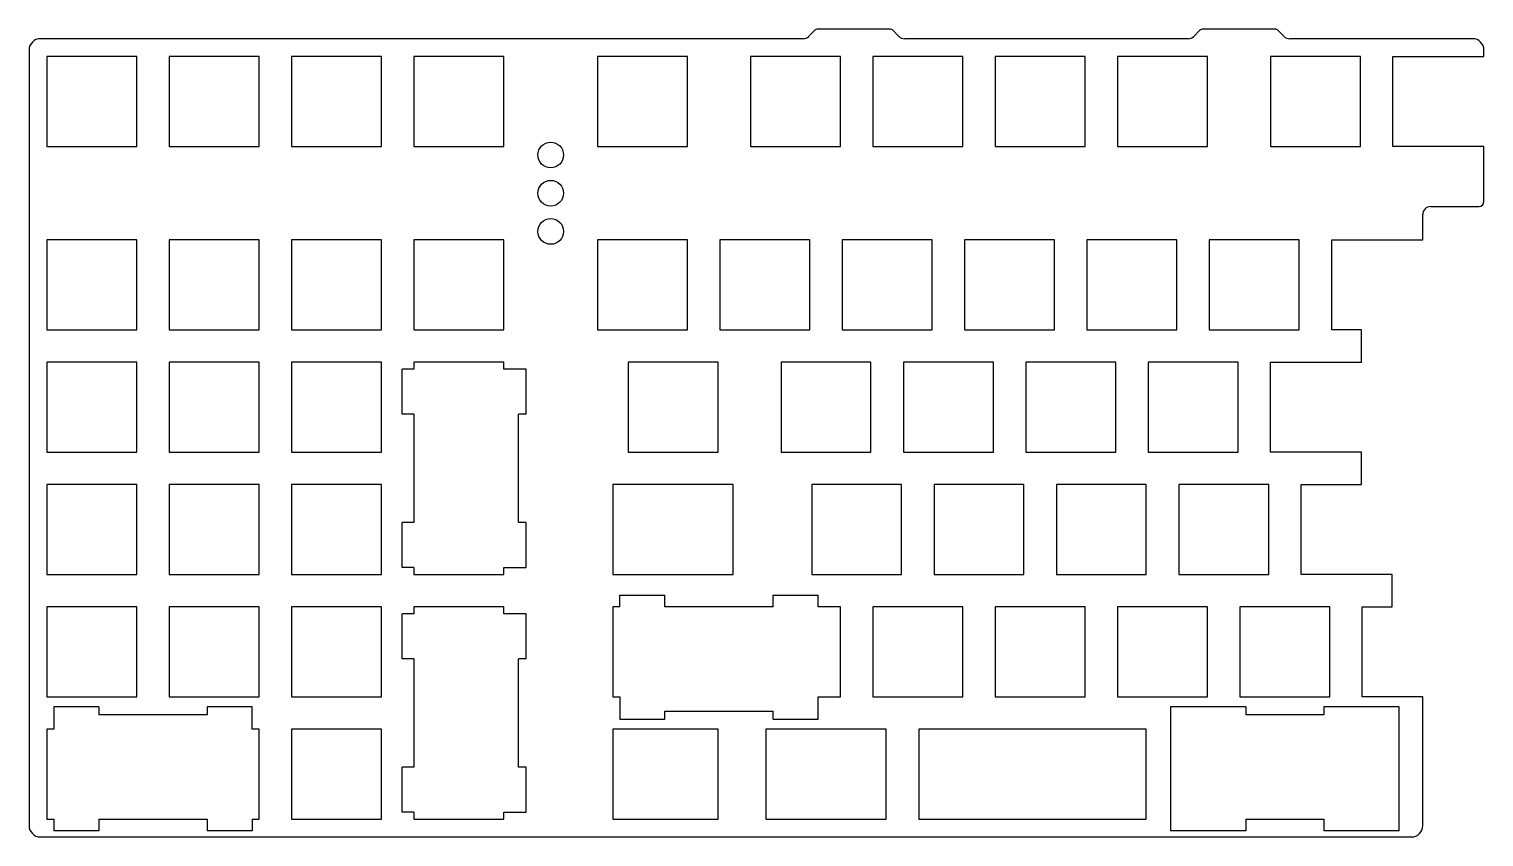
# Model space of a CAD drawing. Header units: millimetres. Extents: x -2 to 225, y -123 to 3.
import ezdxf

# ---------------------------------------------------------------- set-up
doc = ezdxf.new("R2010")
doc.units = ezdxf.units.MM

msp = doc.modelspace()

# ---------------------------------------------------------------- linework, layer by layer
at = {"color": 7, "linetype": 'Continuous', "lineweight": 25}
for p, q in [((120.54, 3.03), (119.62, 2.12)), ((132.24, 3.25), (121.07, 3.25)), ((133.68, 2.12), (132.77, 3.03)), ((180.49, 3.03), (179.57, 2.12)), ((192.19, 3.25), (181.02, 3.25)), ((193.63, 2.12), (192.72, 3.03)), ((-1.75, 0), (-1.75, -120.83)), ((118.74, 1.75), (0, 1.75)), ((178.69, 1.75), (134.57, 1.75)), ((223, 1.75), (194.52, 1.75)), ((224.75, -1.02), (224.75, 0)), ((15.03, -1.02), (1.02, -1.02)), ((1.02, -1.02), (1.02, -15.03)), ((15.03, -15.03), (15.03, -1.02)), ((34.08, -1.02), (20.07, -1.02)), ((20.07, -1.02), (20.07, -15.03)), ((34.08, -15.03), (34.08, -1.02)), ((53.12, -1.02), (39.12, -1.02)), ((39.12, -1.02), (39.12, -15.03)), ((53.12, -15.03), (53.12, -1.02)), ((72.17, -1.02), (58.17, -1.02)), ((58.17, -1.02), (58.17, -15.03)), ((72.17, -15.03), (72.17, -1.02)), ((100.75, -1.02), (86.75, -1.02)), ((86.75, -1.02), (86.75, -15.03)), ((100.75, -15.03), (100.75, -1.02)), ((124.56, -1.02), (110.56, -1.02)), ((110.56, -1.02), (110.56, -15.03)), ((124.56, -15.03), (124.56, -1.02)), ((143.61, -1.02), (129.61, -1.02)), ((129.61, -1.02), (129.61, -15.03)), ((143.61, -15.03), (143.61, -1.02)), ((162.66, -1.02), (148.66, -1.02)), ((148.66, -1.02), (148.66, -15.03)), ((162.66, -15.03), (162.66, -1.02)), ((181.71, -1.02), (167.71, -1.02)), ((167.71, -1.02), (167.71, -15.03)), ((181.71, -15.03), (181.71, -1.02)), ((205.53, -1.02), (191.53, -1.02)), ((191.53, -1.02), (191.53, -15.03)), ((205.53, -15.03), (205.53, -1.02)), ((210.57, -1.02), (224.75, -1.02)), ((210.57, -15.03), (210.57, -1.02)), ((1.02, -15.03), (15.03, -15.03)), ((20.07, -15.03), (34.08, -15.03)), ((39.12, -15.03), (53.12, -15.03)), ((58.17, -15.03), (72.17, -15.03)), ((86.75, -15.03), (100.75, -15.03)), ((110.56, -15.03), (124.56, -15.03)), ((129.61, -15.03), (143.61, -15.03)), ((148.66, -15.03), (162.66, -15.03)), ((167.71, -15.03), (181.71, -15.03)), ((191.53, -15.03), (205.53, -15.03)), ((224.75, -15.03), (210.57, -15.03)), ((224.75, -23.65), (224.75, -15.03)), ((216.47, -24.4), (224, -24.4)), ((215.22, -29.6), (215.22, -25.65)), ((15.03, -29.6), (1.02, -29.6)), ((1.02, -29.6), (1.02, -43.6)), ((15.03, -43.6), (15.03, -29.6)), ((34.08, -29.6), (20.07, -29.6)), ((20.07, -29.6), (20.07, -43.6)), ((34.08, -43.6), (34.08, -29.6)), ((53.12, -29.6), (39.12, -29.6)), ((39.12, -29.6), (39.12, -43.6)), ((53.12, -43.6), (53.12, -29.6)), ((72.17, -29.6), (58.17, -29.6)), ((58.17, -29.6), (58.17, -43.6)), ((72.17, -43.6), (72.17, -29.6)), ((100.75, -29.6), (86.75, -29.6)), ((86.75, -29.6), (86.75, -43.6)), ((100.75, -43.6), (100.75, -29.6)), ((119.8, -29.6), (105.8, -29.6)), ((105.8, -29.6), (105.8, -43.6)), ((119.8, -43.6), (119.8, -29.6)), ((138.85, -29.6), (124.85, -29.6)), ((124.85, -29.6), (124.85, -43.6)), ((138.85, -43.6), (138.85, -29.6)), ((157.9, -29.6), (143.9, -29.6)), ((143.9, -29.6), (143.9, -43.6)), ((157.9, -43.6), (157.9, -29.6)), ((176.95, -29.6), (162.95, -29.6)), ((162.95, -29.6), (162.95, -43.6)), ((176.95, -43.6), (176.95, -29.6)), ((196, -29.6), (182, -29.6)), ((182, -29.6), (182, -43.6)), ((196, -43.6), (196, -29.6)), ((201.05, -29.6), (215.22, -29.6)), ((201.05, -43.6), (201.05, -29.6)), ((1.02, -43.6), (15.03, -43.6)), ((20.07, -43.6), (34.08, -43.6)), ((39.12, -43.6), (53.12, -43.6)), ((58.17, -43.6), (72.17, -43.6)), ((86.75, -43.6), (100.75, -43.6)), ((105.8, -43.6), (119.8, -43.6)), ((124.85, -43.6), (138.85, -43.6)), ((143.9, -43.6), (157.9, -43.6)), ((162.95, -43.6), (176.95, -43.6)), ((182, -43.6), (196, -43.6)), ((205.7, -43.6), (201.05, -43.6)), ((205.7, -48.65), (205.7, -43.6)), ((15.03, -48.65), (1.02, -48.65)), ((1.02, -48.65), (1.02, -62.65)), ((15.03, -62.65), (15.03, -48.65)), ((34.08, -48.65), (20.07, -48.65)), ((20.07, -48.65), (20.07, -62.65)), ((34.08, -62.65), (34.08, -48.65)), ((53.12, -48.65), (39.12, -48.65)), ((39.12, -48.65), (39.12, -62.65)), ((53.12, -62.65), (53.12, -48.65)), ((58.17, -49.74), (56.35, -49.74)), ((56.35, -56.74), (56.35, -49.74)), ((72.17, -48.65), (58.17, -48.65)), ((58.17, -48.65), (58.17, -49.74)), ((72.17, -49.74), (72.17, -48.65)), ((75.65, -49.74), (72.17, -49.74)), ((75.65, -56.74), (75.65, -49.74)), ((105.51, -48.65), (91.51, -48.65)), ((91.51, -48.65), (91.51, -62.65)), ((105.51, -62.65), (105.51, -48.65)), ((129.32, -48.65), (115.33, -48.65)), ((115.33, -48.65), (115.33, -62.65)), ((129.32, -62.65), (129.32, -48.65)), ((148.38, -48.65), (134.38, -48.65)), ((134.38, -48.65), (134.38, -62.65)), ((148.38, -62.65), (148.38, -48.65)), ((167.43, -48.65), (153.43, -48.65)), ((153.43, -48.65), (153.43, -62.65)), ((167.43, -62.65), (167.43, -48.65)), ((186.47, -48.65), (172.47, -48.65)), ((172.47, -48.65), (172.47, -62.65)), ((186.47, -62.65), (186.47, -48.65)), ((191.53, -48.65), (205.7, -48.65)), ((191.53, -62.65), (191.53, -48.65)), ((58.17, -56.74), (56.35, -56.74)), ((58.17, -56.74), (58.17, -73.61)), ((74.42, -73.61), (74.42, -56.74)), ((75.65, -56.74), (74.42, -56.74)), ((1.02, -62.65), (15.03, -62.65)), ((20.07, -62.65), (34.08, -62.65)), ((39.12, -62.65), (53.12, -62.65)), ((91.51, -62.65), (105.51, -62.65)), ((115.33, -62.65), (129.32, -62.65)), ((134.38, -62.65), (148.38, -62.65)), ((153.43, -62.65), (167.43, -62.65)), ((172.47, -62.65), (186.47, -62.65)), ((205.7, -62.65), (191.53, -62.65)), ((205.7, -67.7), (205.7, -62.65)), ((15.03, -67.7), (1.02, -67.7)), ((1.02, -67.7), (1.02, -81.7)), ((15.03, -81.7), (15.03, -67.7)), ((34.08, -67.7), (20.07, -67.7)), ((20.07, -67.7), (20.07, -81.7)), ((34.08, -81.7), (34.08, -67.7)), ((53.12, -67.7), (39.12, -67.7)), ((39.12, -67.7), (39.12, -81.7)), ((53.12, -81.7), (53.12, -67.7)), ((107.89, -67.7), (89.13, -67.7)), ((89.13, -67.7), (89.13, -81.7)), ((107.89, -81.7), (107.89, -67.7)), ((134.09, -67.7), (120.09, -67.7)), ((120.09, -67.7), (120.09, -81.7)), ((134.09, -81.7), (134.09, -67.7)), ((153.14, -67.7), (139.14, -67.7)), ((139.14, -67.7), (139.14, -81.7)), ((153.14, -81.7), (153.14, -67.7)), ((172.19, -67.7), (158.19, -67.7)), ((158.19, -67.7), (158.19, -81.7)), ((172.19, -81.7), (172.19, -67.7)), ((191.24, -67.7), (177.24, -67.7)), ((177.24, -67.7), (177.24, -81.7)), ((191.24, -81.7), (191.24, -67.7)), ((196.29, -67.7), (205.7, -67.7)), ((196.29, -81.7), (196.29, -67.7)), ((58.17, -73.61), (56.35, -73.61)), ((56.35, -80.61), (56.35, -73.61)), ((75.65, -73.61), (74.42, -73.61)), ((75.65, -80.61), (75.65, -73.61)), ((58.17, -80.61), (56.35, -80.61)), ((58.17, -80.61), (58.17, -81.7)), ((72.17, -81.7), (72.17, -80.61)), ((72.17, -80.61), (75.65, -80.61)), ((1.02, -81.7), (15.03, -81.7)), ((20.07, -81.7), (34.08, -81.7)), ((39.12, -81.7), (53.12, -81.7)), ((58.17, -81.7), (72.17, -81.7)), ((89.13, -81.7), (107.89, -81.7)), ((120.09, -81.7), (134.09, -81.7)), ((139.14, -81.7), (153.14, -81.7)), ((158.19, -81.7), (172.19, -81.7)), ((177.24, -81.7), (191.24, -81.7)), ((210.46, -81.7), (196.29, -81.7)), ((210.46, -86.75), (210.46, -81.7)), ((90.22, -84.93), (97.22, -84.93)), ((90.22, -86.75), (90.22, -84.93)), ((97.22, -86.75), (97.22, -84.93)), ((114.09, -84.93), (121.09, -84.93)), ((114.09, -86.75), (114.09, -84.93)), ((121.09, -86.75), (121.09, -84.93)), ((15.03, -86.75), (1.02, -86.75)), ((1.02, -86.75), (1.02, -100.75)), ((15.03, -100.75), (15.03, -86.75)), ((34.08, -86.75), (20.07, -86.75)), ((20.07, -86.75), (20.07, -100.75)), ((34.08, -100.75), (34.08, -86.75)), ((53.12, -86.75), (39.12, -86.75)), ((39.12, -86.75), (39.12, -100.75)), ((53.12, -100.75), (53.12, -86.75)), ((58.17, -87.84), (56.35, -87.84)), ((56.35, -94.84), (56.35, -87.84)), ((72.17, -86.75), (58.17, -86.75)), ((58.17, -86.75), (58.17, -87.84)), ((72.17, -87.84), (72.17, -86.75)), ((75.65, -87.84), (72.17, -87.84)), ((75.65, -94.84), (75.65, -87.84)), ((89.13, -86.75), (89.13, -100.75)), ((90.22, -86.75), (89.13, -86.75)), ((114.09, -86.75), (97.22, -86.75)), ((124.56, -86.75), (121.09, -86.75)), ((124.56, -100.75), (124.56, -86.75)), ((143.61, -86.75), (129.61, -86.75)), ((129.61, -86.75), (129.61, -100.75)), ((143.61, -100.75), (143.61, -86.75)), ((162.66, -86.75), (148.66, -86.75)), ((148.66, -86.75), (148.66, -100.75)), ((162.66, -100.75), (162.66, -86.75)), ((181.71, -86.75), (167.71, -86.75)), ((167.71, -86.75), (167.71, -100.75)), ((181.71, -100.75), (181.71, -86.75)), ((200.76, -86.75), (186.76, -86.75)), ((186.76, -86.75), (186.76, -100.75)), ((200.76, -100.75), (200.76, -86.75)), ((205.81, -86.75), (210.46, -86.75)), ((205.81, -100.75), (205.81, -86.75)), ((58.17, -94.84), (56.35, -94.84)), ((58.17, -94.84), (58.17, -111.71)), ((74.42, -111.71), (74.42, -94.84)), ((75.65, -94.84), (74.42, -94.84)), ((1.02, -100.75), (15.03, -100.75)), ((20.07, -100.75), (34.08, -100.75)), ((39.12, -100.75), (53.12, -100.75)), ((89.13, -100.75), (90.22, -100.75)), ((90.22, -100.75), (90.22, -104.23)), ((121.09, -104.23), (121.09, -100.75)), ((121.09, -100.75), (124.56, -100.75)), ((129.61, -100.75), (143.61, -100.75)), ((148.66, -100.75), (162.66, -100.75)), ((167.71, -100.75), (181.71, -100.75)), ((186.76, -100.75), (200.76, -100.75)), ((215.22, -100.75), (205.81, -100.75)), ((215.22, -120.83), (215.22, -100.75)), ((9.11, -102.32), (2.11, -102.32)), ((2.11, -102.32), (2.11, -105.8)), ((9.11, -102.32), (9.11, -103.55)), ((25.99, -103.55), (9.11, -103.55)), ((32.99, -102.32), (25.99, -102.32)), ((25.99, -102.32), (25.99, -103.55)), ((32.99, -105.8), (32.99, -102.32)), ((97.22, -104.23), (97.22, -103)), ((97.22, -103), (114.09, -103)), ((114.09, -104.23), (114.09, -103)), ((187.71, -102.32), (175.94, -102.32)), ((175.94, -102.32), (175.94, -121.62)), ((187.71, -102.32), (187.71, -103.55)), ((199.82, -103.55), (187.71, -103.55)), ((211.58, -102.32), (199.82, -102.32)), ((199.82, -102.32), (199.82, -103.55)), ((211.58, -121.62), (211.58, -102.32)), ((2.11, -105.8), (1.02, -105.8)), ((1.02, -105.8), (1.02, -119.8)), ((34.08, -105.8), (32.99, -105.8)), ((34.08, -119.8), (34.08, -105.8)), ((53.12, -105.8), (39.12, -105.8)), ((39.12, -105.8), (39.12, -119.8)), ((53.12, -119.8), (53.12, -105.8)), ((89.13, -105.8), (89.13, -119.8)), ((105.51, -105.8), (89.13, -105.8)), ((90.22, -104.23), (97.22, -104.23)), ((105.51, -119.8), (105.51, -105.8)), ((112.94, -105.8), (112.94, -119.8)), ((131.71, -105.8), (112.94, -105.8)), ((114.09, -104.23), (121.09, -104.23)), ((131.71, -119.8), (131.71, -105.8)), ((172.19, -105.8), (136.76, -105.8)), ((136.76, -105.8), (136.76, -119.8)), ((172.19, -119.8), (172.19, -105.8)), ((58.17, -111.71), (56.35, -111.71)), ((56.35, -118.71), (56.35, -111.71)), ((75.65, -111.71), (74.42, -111.71)), ((75.65, -118.71), (75.65, -111.71)), ((1.02, -119.8), (2.11, -119.8)), ((2.11, -119.8), (2.11, -121.62)), ((9.11, -119.8), (9.11, -121.62)), ((9.11, -119.8), (25.99, -119.8)), ((25.99, -119.8), (25.99, -121.62)), ((32.99, -119.8), (32.99, -121.62)), ((32.99, -119.8), (34.08, -119.8)), ((39.12, -119.8), (53.12, -119.8)), ((58.17, -118.71), (56.35, -118.71)), ((58.17, -118.71), (58.17, -119.8)), ((58.17, -119.8), (72.17, -119.8)), ((72.17, -119.8), (72.17, -118.71)), ((72.17, -118.71), (75.65, -118.71)), ((89.13, -119.8), (105.51, -119.8)), ((112.94, -119.8), (131.71, -119.8)), ((136.76, -119.8), (172.19, -119.8)), ((187.71, -119.8), (187.71, -121.62)), ((187.71, -119.8), (199.82, -119.8)), ((199.82, -119.8), (199.82, -121.62)), ((9.11, -121.62), (2.11, -121.62)), ((32.99, -121.62), (25.99, -121.62)), ((187.71, -121.62), (175.94, -121.62)), ((211.58, -121.62), (199.82, -121.62)), ((0, -122.58), (213.47, -122.58))]:
    msp.add_line(p, q, dxfattribs=at)
for centre in [(79.46, -16.36), (79.46, -22.31), (79.46, -28.27)]:
    msp.add_circle(centre, 2, dxfattribs=at)
for centre, radius, start, end in [((121.07, 2.5), 0.75, 90, 135), ((132.24, 2.5), 0.75, 45, 90), ((181.02, 2.5), 0.75, 90, 135), ((192.19, 2.5), 0.75, 45, 90), ((0, 0), 1.75, 90, 180), ((118.74, 3), 1.25, 270, 315), ((134.57, 3), 1.25, 225, 270), ((178.69, 3), 1.25, 270, 315), ((194.52, 3), 1.25, 225, 270), ((223, 0), 1.75, 0, 90), ((216.47, -25.65), 1.25, 90, 180), ((224, -23.65), 0.75, 270, 0), ((0, -120.83), 1.75, 180, 270), ((213.47, -120.83), 1.75, 270, 0)]:
    msp.add_arc(centre, radius, start, end, dxfattribs=at)

doc.saveas('drawing.dxf')
